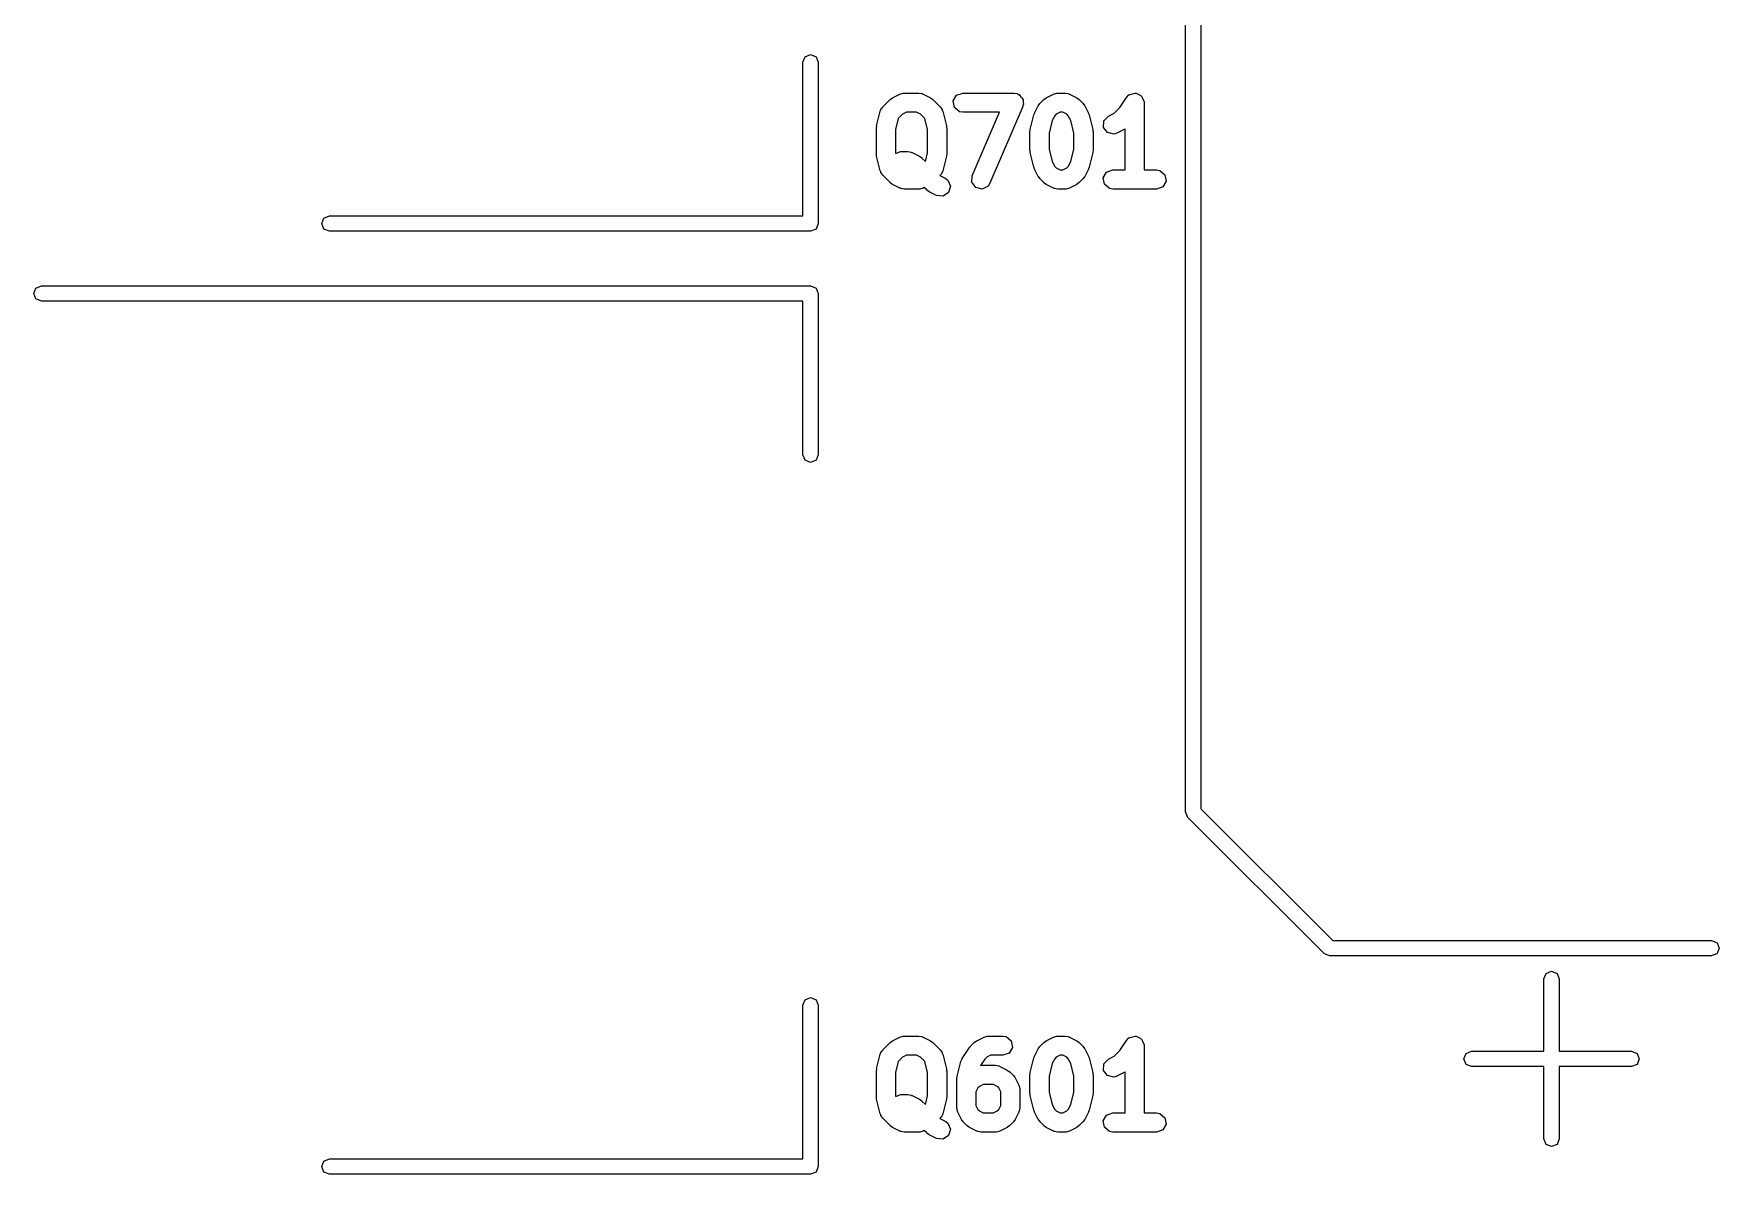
# Model space of a CAD drawing. Extents: x 59.1 to 151.1, y -119.5 to -80.2.
# Drawn here: x 71.79 to 84.96, y -96.69 to -87.78 of the extents above; entities that cross this region are included whole.
import ezdxf

# ---------------------------------------------------------------- set-up
doc = ezdxf.new("R2010")
doc.units = 0
doc.layers.add('BLACK', color=7, linetype='CONTINUOUS')

msp = doc.modelspace()

# ---------------------------------------------------------------- linework, layer by layer
at = {"layer": 'BLACK', "linetype": 'CONTINUOUS'}
for p, q in [((80.786, -93.8576), (80.786, -84.402)), ((80.906, -84.462), (80.906, -93.8327)), ((77.796, -88.002), (77.8136, -87.9596)), ((77.8136, -87.9596), (77.856, -87.942)), ((77.856, -87.942), (77.8984, -87.9596)), ((77.8984, -87.9596), (77.916, -88.002)), ((77.796, -89.202), (77.796, -88.002)), ((77.916, -88.002), (77.916, -89.262)), ((78.4007, -88.385), (78.4113, -88.3612)), ((78.4113, -88.3612), (78.4173, -88.3568)), ((78.4173, -88.3568), (78.4204, -88.3501)), ((78.4204, -88.3501), (78.4775, -88.293)), ((78.4775, -88.293), (78.4959, -88.2801)), ((78.4959, -88.2801), (78.497, -88.2789)), ((78.497, -88.2789), (78.5542, -88.2503)), ((78.5542, -88.2503), (78.5791, -88.2429)), ((78.5791, -88.2429), (78.5835, -88.244)), ((78.5835, -88.244), (78.5877, -88.2424)), ((78.5877, -88.2424), (78.702, -88.2424)), ((78.702, -88.2424), (78.7277, -88.247)), ((78.7277, -88.247), (78.7311, -88.2498)), ((78.7311, -88.2498), (78.7355, -88.2503)), ((78.7355, -88.2503), (78.7927, -88.2789)), ((78.7927, -88.2789), (78.8107, -88.2923)), ((78.8107, -88.2923), (78.8122, -88.293)), ((78.8122, -88.293), (78.8693, -88.3501)), ((78.8693, -88.3501), (78.8843, -88.3714)), ((78.971, -88.3044), (78.9966, -88.26)), ((78.9799, -88.3549), (78.971, -88.3044)), ((79.0192, -88.3879), (78.9799, -88.3549)), ((78.9966, -88.26), (79.0449, -88.2424)), ((79.0449, -88.2424), (79.4449, -88.2424)), ((79.5138, -88.347), (79.2566, -88.947)), ((79.4449, -88.2424), (79.4705, -88.247)), ((79.4705, -88.247), (79.4773, -88.2526)), ((79.4773, -88.2526), (79.4859, -88.2547)), ((79.4859, -88.2547), (79.4964, -88.2687)), ((79.4964, -88.2687), (79.5098, -88.2799)), ((79.5098, -88.2799), (79.5113, -88.2887)), ((79.5113, -88.2887), (79.5167, -88.2957)), ((79.5143, -88.3381), (79.5138, -88.347)), ((79.5187, -88.3305), (79.5143, -88.3381)), ((79.5167, -88.2957), (79.5157, -88.3132)), ((79.5157, -88.3132), (79.5187, -88.3305)), ((79.6063, -88.3982), (79.6349, -88.341)), ((79.6349, -88.341), (79.6483, -88.323)), ((79.6483, -88.323), (79.649, -88.3215)), ((79.649, -88.3215), (79.6775, -88.293)), ((79.6775, -88.293), (79.6959, -88.2801)), ((79.6959, -88.2801), (79.697, -88.2789)), ((79.697, -88.2789), (79.7542, -88.2503)), ((79.7542, -88.2503), (79.7791, -88.2429)), ((79.7791, -88.2429), (79.7835, -88.244)), ((79.7835, -88.244), (79.7877, -88.2424)), ((79.7877, -88.2424), (79.8449, -88.2424)), ((79.8449, -88.2424), (79.8705, -88.247)), ((79.8705, -88.247), (79.8739, -88.2498)), ((79.8739, -88.2498), (79.8784, -88.2503)), ((79.8784, -88.2503), (79.9355, -88.2789)), ((79.9355, -88.2789), (79.9535, -88.2923)), ((79.9535, -88.2923), (79.955, -88.293)), ((79.955, -88.293), (79.9836, -88.3215)), ((79.9836, -88.3215), (79.9965, -88.3399)), ((79.9965, -88.3399), (79.9977, -88.341)), ((79.9977, -88.341), (80.0262, -88.3982)), ((80.229, -88.3986), (80.2723, -88.3554)), ((80.2723, -88.3554), (80.3253, -88.2758)), ((80.3253, -88.2758), (80.3433, -88.257)), ((80.3433, -88.257), (80.3474, -88.2558)), ((80.3474, -88.2558), (80.3502, -88.2525)), ((80.3502, -88.2525), (80.3716, -88.2487)), ((80.3716, -88.2487), (80.3925, -88.2426)), ((80.3925, -88.2426), (80.3965, -88.2443)), ((80.3965, -88.2443), (80.4007, -88.2436)), ((80.4007, -88.2436), (80.4196, -88.2544)), ((80.4196, -88.2544), (80.4395, -88.2632)), ((80.4395, -88.2632), (80.4414, -88.2671)), ((80.4414, -88.2671), (80.4452, -88.2692)), ((80.4452, -88.2692), (80.4526, -88.2897)), ((80.4526, -88.2897), (80.4623, -88.3092)), ((80.4623, -88.3092), (80.4612, -88.3134)), ((80.4612, -88.3134), (80.4627, -88.3174)), ((80.4627, -88.3174), (80.4627, -88.8424)), ((78.3721, -88.4992), (78.4007, -88.385)), ((78.3725, -88.5027), (78.3721, -88.4992)), ((78.5412, -88.4415), (78.5199, -88.5267)), ((78.575, -88.4076), (78.5412, -88.4415)), ((78.6054, -88.3924), (78.575, -88.4076)), ((78.6843, -88.3924), (78.6054, -88.3924)), ((78.7147, -88.4076), (78.6843, -88.3924)), ((78.7486, -88.4415), (78.7147, -88.4076)), ((78.7699, -88.5267), (78.7486, -88.4415)), ((78.8843, -88.3714), (78.8849, -88.3788)), ((78.8849, -88.3788), (78.889, -88.385)), ((78.889, -88.385), (78.9176, -88.4992)), ((78.9176, -88.4992), (78.9187, -88.5142)), ((79.0449, -88.3924), (79.0192, -88.3879)), ((79.3311, -88.3924), (79.0449, -88.3924)), ((79.1188, -88.8879), (79.3311, -88.3924)), ((79.5721, -88.5278), (79.6007, -88.4135)), ((79.6007, -88.4135), (79.6059, -88.4017)), ((79.6059, -88.4017), (79.6063, -88.3982)), ((79.7442, -88.4579), (79.7199, -88.5552)), ((79.7636, -88.419), (79.7442, -88.4579)), ((79.775, -88.4076), (79.7636, -88.419)), ((79.8054, -88.3924), (79.775, -88.4076)), ((79.8272, -88.3924), (79.8054, -88.3924)), ((79.8576, -88.4076), (79.8272, -88.3924)), ((79.8689, -88.419), (79.8576, -88.4076)), ((79.8884, -88.4579), (79.8689, -88.419)), ((79.9127, -88.5552), (79.8884, -88.4579)), ((80.0262, -88.3982), (80.0299, -88.4106)), ((80.0299, -88.4106), (80.0319, -88.4135)), ((80.0319, -88.4135), (80.0605, -88.5278)), ((80.1444, -88.5102), (80.1475, -88.459)), ((80.1475, -88.459), (80.1827, -88.4218)), ((80.1827, -88.4218), (80.229, -88.3986)), ((78.3699, -88.5174), (78.3725, -88.5027)), ((78.3699, -88.7174), (78.3699, -88.5174)), ((78.5199, -88.5267), (78.5199, -88.7082)), ((78.7699, -88.7082), (78.7699, -88.5267)), ((78.9187, -88.5142), (78.9199, -88.5174)), ((78.9199, -88.5174), (78.9199, -88.7174)), ((79.5699, -88.546), (79.5725, -88.5313)), ((79.5699, -88.6889), (79.5699, -88.546)), ((79.5725, -88.5313), (79.5721, -88.5278)), ((79.7199, -88.5552), (79.7199, -88.6796)), ((79.9127, -88.6796), (79.9127, -88.5552)), ((80.0605, -88.5278), (80.0615, -88.5427)), ((80.0615, -88.5427), (80.0627, -88.546)), ((80.0627, -88.546), (80.0627, -88.6889)), ((80.175, -88.5514), (80.1444, -88.5102)), ((80.2249, -88.5634), (80.175, -88.5514)), ((80.2498, -88.5559), (80.2249, -88.5634)), ((80.307, -88.5274), (80.2498, -88.5559)), ((80.3081, -88.5262), (80.307, -88.5274)), ((80.3127, -88.5229), (80.3081, -88.5262)), ((80.3127, -88.8424), (80.3127, -88.5229)), ((78.371, -88.7207), (78.3699, -88.7174)), ((78.3721, -88.7356), (78.371, -88.7207)), ((78.4007, -88.8499), (78.3721, -88.7356)), ((78.5199, -88.7082), (78.5212, -88.7134)), ((78.5212, -88.7134), (78.5591, -88.6996)), ((78.5591, -88.6996), (78.6163, -88.6996)), ((78.6163, -88.6996), (78.6419, -88.7041)), ((78.6419, -88.7041), (78.6454, -88.707)), ((78.6454, -88.707), (78.6498, -88.7075)), ((78.6498, -88.7075), (78.707, -88.7361)), ((78.707, -88.7361), (78.725, -88.7494)), ((78.725, -88.7494), (78.7265, -88.7501)), ((78.7265, -88.7501), (78.7528, -88.7764)), ((78.7528, -88.7764), (78.7699, -88.7082)), ((78.9176, -88.7356), (78.889, -88.8499)), ((78.9199, -88.7174), (78.9173, -88.7322)), ((78.9173, -88.7322), (78.9176, -88.7356)), ((79.571, -88.6921), (79.5699, -88.6889)), ((79.5721, -88.707), (79.571, -88.6921)), ((79.6007, -88.8213), (79.5721, -88.707)), ((79.7199, -88.6796), (79.7442, -88.777)), ((79.8884, -88.777), (79.9127, -88.6796)), ((80.0605, -88.707), (80.0319, -88.8213)), ((80.0627, -88.6889), (80.0601, -88.7036)), ((80.0601, -88.7036), (80.0605, -88.707)), ((78.4048, -88.856), (78.4007, -88.8499)), ((78.4055, -88.8634), (78.4048, -88.856)), ((78.4204, -88.8847), (78.4055, -88.8634)), ((78.4775, -88.9419), (78.4204, -88.8847)), ((78.8693, -88.8847), (78.8667, -88.8874)), ((78.8667, -88.8874), (78.907, -88.9075)), ((78.8724, -88.878), (78.8693, -88.8847)), ((78.8784, -88.8737), (78.8724, -88.878)), ((78.889, -88.8499), (78.8784, -88.8737)), ((79.1159, -88.9391), (79.1188, -88.8879)), ((79.6027, -88.8243), (79.6007, -88.8213)), ((79.6063, -88.8367), (79.6027, -88.8243)), ((79.6349, -88.8938), (79.6063, -88.8367)), ((79.6361, -88.895), (79.6349, -88.8938)), ((79.649, -88.9133), (79.6361, -88.895)), ((79.7442, -88.777), (79.7636, -88.8159)), ((79.7636, -88.8159), (79.775, -88.8272)), ((79.775, -88.8272), (79.8054, -88.8424)), ((79.8054, -88.8424), (79.8272, -88.8424)), ((79.8272, -88.8424), (79.8576, -88.8272)), ((79.8576, -88.8272), (79.8689, -88.8159)), ((79.8689, -88.8159), (79.8884, -88.777)), ((79.9977, -88.8938), (79.9843, -88.9118)), ((80.0262, -88.8367), (79.9977, -88.8938)), ((80.0266, -88.8332), (80.0262, -88.8367)), ((80.0319, -88.8213), (80.0266, -88.8332)), ((80.1424, -88.9044), (80.1681, -88.86)), ((80.1681, -88.86), (80.2163, -88.8424)), ((80.2163, -88.8424), (80.3127, -88.8424)), ((80.4627, -88.8424), (80.5591, -88.8424)), ((80.5591, -88.8424), (80.5848, -88.847)), ((80.5848, -88.847), (80.6241, -88.8799)), ((80.6241, -88.8799), (80.633, -88.9305)), ((78.479, -88.9426), (78.4775, -88.9419)), ((78.497, -88.9559), (78.479, -88.9426)), ((78.5542, -88.9845), (78.497, -88.9559)), ((78.5586, -88.985), (78.5542, -88.9845)), ((78.5621, -88.9879), (78.5586, -88.985)), ((78.5877, -88.9924), (78.5621, -88.9879)), ((78.702, -88.9924), (78.5877, -88.9924)), ((78.7062, -88.9909), (78.702, -88.9924)), ((78.7106, -88.9919), (78.7062, -88.9909)), ((78.7355, -88.9845), (78.7106, -88.9919)), ((78.7443, -88.9801), (78.7355, -88.9845)), ((78.7633, -88.999), (78.7443, -88.9801)), ((78.7647, -88.9997), (78.7633, -88.999)), ((78.7827, -89.0131), (78.7647, -88.9997)), ((78.8399, -89.0417), (78.7827, -89.0131)), ((78.9337, -89.0193), (78.8909, -89.0475)), ((78.907, -88.9075), (78.9279, -88.923)), ((78.9279, -88.923), (78.9483, -88.9701)), ((78.9483, -88.9701), (78.9337, -89.0193)), ((79.1466, -88.9802), (79.1159, -88.9391)), ((79.1966, -88.9919), (79.1466, -88.9802)), ((79.2424, -88.9688), (79.1966, -88.9919)), ((79.2566, -88.947), (79.2424, -88.9688)), ((79.6775, -88.9419), (79.649, -88.9133)), ((79.679, -88.9426), (79.6775, -88.9419)), ((79.697, -88.9559), (79.679, -88.9426)), ((79.7542, -88.9845), (79.697, -88.9559)), ((79.7586, -88.985), (79.7542, -88.9845)), ((79.7621, -88.9879), (79.7586, -88.985)), ((79.7877, -88.9924), (79.7621, -88.9879)), ((79.8449, -88.9924), (79.7877, -88.9924)), ((79.8491, -88.9909), (79.8449, -88.9924)), ((79.8534, -88.9919), (79.8491, -88.9909)), ((79.8784, -88.9845), (79.8534, -88.9919)), ((79.9355, -88.9559), (79.8784, -88.9845)), ((79.9367, -88.9548), (79.9355, -88.9559)), ((79.955, -88.9419), (79.9367, -88.9548)), ((79.9836, -88.9133), (79.955, -88.9419)), ((79.9843, -88.9118), (79.9836, -88.9133)), ((80.1513, -88.9549), (80.1424, -88.9044)), ((80.1906, -88.9879), (80.1513, -88.9549)), ((80.2163, -88.9924), (80.1906, -88.9879)), ((80.5591, -88.9924), (80.2163, -88.9924)), ((80.6074, -88.9749), (80.5591, -88.9924)), ((80.633, -88.9305), (80.6074, -88.9749)), ((78.8909, -89.0475), (78.8399, -89.0417)), ((74.036, -89.262), (74.0536, -89.2196)), ((74.0536, -89.3044), (74.036, -89.262)), ((74.0536, -89.2196), (74.096, -89.202)), ((74.096, -89.202), (77.796, -89.202)), ((77.916, -89.262), (77.8984, -89.3044)), ((74.096, -89.322), (74.0536, -89.3044)), ((77.856, -89.322), (74.096, -89.322)), ((77.8984, -89.3044), (77.856, -89.322)), ((71.786, -89.808), (71.8036, -89.7656)), ((71.8036, -89.8504), (71.786, -89.808)), ((71.8036, -89.7656), (71.846, -89.748)), ((71.846, -89.748), (77.856, -89.748)), ((77.856, -89.748), (77.8984, -89.7656)), ((77.8984, -89.7656), (77.916, -89.808)), ((77.916, -89.808), (77.916, -91.068)), ((71.846, -89.868), (71.8036, -89.8504)), ((77.796, -89.868), (71.846, -89.868)), ((77.796, -91.068), (77.796, -89.868)), ((77.8136, -91.1104), (77.796, -91.068)), ((77.856, -91.128), (77.8136, -91.1104)), ((77.8984, -91.1104), (77.856, -91.128)), ((77.916, -91.068), (77.8984, -91.1104)), ((80.8018, -93.8957), (80.786, -93.8576)), ((80.8036, -93.9), (80.8018, -93.8957)), ((81.868, -94.9644), (80.8036, -93.9)), ((80.906, -93.8327), (81.9353, -94.862)), ((81.9353, -94.862), (84.896, -94.862)), ((84.896, -94.862), (84.9384, -94.8796)), ((84.9384, -94.8796), (84.956, -94.922)), ((84.956, -94.922), (84.9384, -94.9644)), ((81.8804, -94.9696), (81.868, -94.9644)), ((81.9104, -94.982), (81.8804, -94.9696)), ((84.896, -94.982), (81.9104, -94.982)), ((84.9384, -94.9644), (84.896, -94.982)), ((83.586, -95.162), (83.6036, -95.1196)), ((83.586, -95.727), (83.586, -95.162)), ((83.6036, -95.1196), (83.646, -95.102)), ((83.646, -95.102), (83.6884, -95.1196)), ((83.6884, -95.1196), (83.706, -95.162)), ((83.706, -95.162), (83.706, -95.727)), ((77.796, -95.368), (77.8136, -95.3256)), ((77.8136, -95.3256), (77.856, -95.308)), ((77.856, -95.308), (77.8984, -95.3256)), ((77.8984, -95.3256), (77.916, -95.368)), ((77.796, -96.568), (77.796, -95.368)), ((77.916, -95.368), (77.916, -96.628)), ((78.5542, -95.6163), (78.5791, -95.6089)), ((78.5791, -95.6089), (78.5835, -95.61)), ((78.5835, -95.61), (78.5877, -95.6084)), ((78.5877, -95.6084), (78.702, -95.6084)), ((78.702, -95.6084), (78.7277, -95.613)), ((78.7277, -95.613), (78.7311, -95.6158)), ((79.2113, -95.6163), (79.2363, -95.6089)), ((79.2363, -95.6089), (79.2406, -95.61)), ((79.2406, -95.61), (79.2449, -95.6084)), ((79.2449, -95.6084), (79.3591, -95.6084)), ((79.3591, -95.6084), (79.3848, -95.613)), ((79.3848, -95.613), (79.4241, -95.6459)), ((79.7542, -95.6163), (79.7791, -95.6089)), ((79.7791, -95.6089), (79.7835, -95.61)), ((79.7835, -95.61), (79.7877, -95.6084)), ((79.7877, -95.6084), (79.8449, -95.6084)), ((79.8449, -95.6084), (79.8705, -95.613)), ((79.8705, -95.613), (79.8739, -95.6158)), ((80.3716, -95.6147), (80.3925, -95.6086)), ((80.3925, -95.6086), (80.3965, -95.6103)), ((80.3965, -95.6103), (80.4007, -95.6096)), ((80.4007, -95.6096), (80.4196, -95.6204)), ((78.4007, -95.751), (78.4113, -95.7272)), ((78.4113, -95.7272), (78.4173, -95.7228)), ((78.4173, -95.7228), (78.4204, -95.7161)), ((78.4204, -95.7161), (78.4775, -95.659)), ((78.4775, -95.659), (78.4959, -95.6461)), ((78.4959, -95.6461), (78.497, -95.6449)), ((78.497, -95.6449), (78.5542, -95.6163)), ((78.7311, -95.6158), (78.7355, -95.6163)), ((78.7355, -95.6163), (78.7927, -95.6449)), ((78.7927, -95.6449), (78.8107, -95.6583)), ((78.8107, -95.6583), (78.8122, -95.659)), ((78.8122, -95.659), (78.8693, -95.7161)), ((78.8693, -95.7161), (78.8843, -95.7374)), ((78.8843, -95.7374), (78.8849, -95.7448)), ((78.8849, -95.7448), (78.889, -95.751)), ((79.0396, -95.7847), (79.0967, -95.699)), ((79.0967, -95.699), (79.1046, -95.6907)), ((79.1046, -95.6907), (79.1061, -95.6875)), ((79.1061, -95.6875), (79.1347, -95.659)), ((79.1347, -95.659), (79.153, -95.6461)), ((79.153, -95.6461), (79.1542, -95.6449)), ((79.1542, -95.6449), (79.2113, -95.6163)), ((79.4074, -95.7409), (79.3591, -95.7584)), ((79.433, -95.6965), (79.4074, -95.7409)), ((79.4241, -95.6459), (79.433, -95.6965)), ((79.6063, -95.7642), (79.6349, -95.707)), ((79.6349, -95.707), (79.6483, -95.689)), ((79.6483, -95.689), (79.649, -95.6875)), ((79.649, -95.6875), (79.6775, -95.659)), ((79.6775, -95.659), (79.6959, -95.6461)), ((79.6959, -95.6461), (79.697, -95.6449)), ((79.697, -95.6449), (79.7542, -95.6163)), ((79.8739, -95.6158), (79.8784, -95.6163)), ((79.8784, -95.6163), (79.9355, -95.6449)), ((79.9355, -95.6449), (79.9535, -95.6583)), ((79.9535, -95.6583), (79.955, -95.659)), ((79.955, -95.659), (79.9836, -95.6875)), ((79.9836, -95.6875), (79.9965, -95.7059)), ((79.9965, -95.7059), (79.9977, -95.707)), ((79.9977, -95.707), (80.0262, -95.7642)), ((80.229, -95.7646), (80.2723, -95.7214)), ((80.2723, -95.7214), (80.3253, -95.6418)), ((80.3253, -95.6418), (80.3433, -95.623)), ((80.3433, -95.623), (80.3474, -95.6218)), ((80.3474, -95.6218), (80.3502, -95.6185)), ((80.3502, -95.6185), (80.3716, -95.6147)), ((80.4196, -95.6204), (80.4395, -95.6292)), ((80.4395, -95.6292), (80.4414, -95.6331)), ((80.4414, -95.6331), (80.4452, -95.6352)), ((80.4452, -95.6352), (80.4526, -95.6557)), ((80.4526, -95.6557), (80.4623, -95.6752)), ((80.4623, -95.6752), (80.4612, -95.6794)), ((80.4612, -95.6794), (80.4627, -95.6834)), ((80.4627, -95.6834), (80.4627, -96.2084)), ((82.961, -95.787), (82.9786, -95.7446)), ((82.9786, -95.7446), (83.021, -95.727)), ((83.021, -95.727), (83.586, -95.727)), ((83.706, -95.727), (84.271, -95.727)), ((84.271, -95.727), (84.3134, -95.7446)), ((84.3134, -95.7446), (84.331, -95.787)), ((78.3699, -95.8834), (78.3725, -95.8687)), ((78.3721, -95.8652), (78.4007, -95.751)), ((78.3725, -95.8687), (78.3721, -95.8652)), ((78.5412, -95.8075), (78.5199, -95.8927)), ((78.575, -95.7736), (78.5412, -95.8075)), ((78.6054, -95.7584), (78.575, -95.7736)), ((78.6843, -95.7584), (78.6054, -95.7584)), ((78.7147, -95.7736), (78.6843, -95.7584)), ((78.7486, -95.8075), (78.7147, -95.7736)), ((78.7699, -95.8927), (78.7486, -95.8075)), ((78.889, -95.751), (78.9176, -95.8652)), ((78.9176, -95.8652), (78.9187, -95.8802)), ((79.0007, -95.9224), (79.0292, -95.8081)), ((79.0292, -95.8081), (79.0395, -95.7851)), ((79.0395, -95.7851), (79.0396, -95.7847)), ((79.2174, -95.7884), (79.1841, -95.8383)), ((79.1841, -95.8383), (79.1877, -95.837)), ((79.1877, -95.837), (79.302, -95.837)), ((79.2321, -95.7736), (79.2174, -95.7884)), ((79.2626, -95.7584), (79.2321, -95.7736)), ((79.3591, -95.7584), (79.2626, -95.7584)), ((79.302, -95.837), (79.3277, -95.8415)), ((79.3277, -95.8415), (79.3311, -95.8444)), ((79.3311, -95.8444), (79.3355, -95.8449)), ((79.3355, -95.8449), (79.3927, -95.8735)), ((79.3927, -95.8735), (79.4107, -95.8868)), ((79.5721, -95.8938), (79.6007, -95.7795)), ((79.6007, -95.7795), (79.6059, -95.7677)), ((79.6059, -95.7677), (79.6063, -95.7642)), ((79.7442, -95.8239), (79.7199, -95.9212)), ((79.7636, -95.785), (79.7442, -95.8239)), ((79.775, -95.7736), (79.7636, -95.785)), ((79.8054, -95.7584), (79.775, -95.7736)), ((79.8272, -95.7584), (79.8054, -95.7584)), ((79.8576, -95.7736), (79.8272, -95.7584)), ((79.8689, -95.785), (79.8576, -95.7736)), ((79.8884, -95.8239), (79.8689, -95.785)), ((79.9127, -95.9212), (79.8884, -95.8239)), ((80.0262, -95.7642), (80.0299, -95.7766)), ((80.0299, -95.7766), (80.0319, -95.7795)), ((80.0319, -95.7795), (80.0605, -95.8938)), ((80.1444, -95.8762), (80.1475, -95.825)), ((80.175, -95.9174), (80.1444, -95.8762)), ((80.1475, -95.825), (80.1827, -95.7878)), ((80.1827, -95.7878), (80.229, -95.7646)), ((82.9786, -95.8294), (82.961, -95.787)), ((83.021, -95.847), (82.9786, -95.8294)), ((83.586, -95.847), (83.021, -95.847)), ((83.586, -96.412), (83.586, -95.847)), ((84.271, -95.847), (83.706, -95.847)), ((83.706, -95.847), (83.706, -96.412)), ((84.3134, -95.8294), (84.271, -95.847)), ((84.331, -95.787), (84.3134, -95.8294)), ((78.3699, -96.0834), (78.3699, -95.8834)), ((78.5199, -95.8927), (78.5199, -96.0742)), ((78.7699, -96.0742), (78.7699, -95.8927)), ((78.9187, -95.8802), (78.9199, -95.8834)), ((78.9199, -95.8834), (78.9199, -96.0834)), ((78.9984, -95.9406), (79.001, -95.9258)), ((78.9984, -96.1691), (78.9984, -95.9406)), ((79.001, -95.9258), (79.0007, -95.9224)), ((79.175, -96.0022), (79.1636, -96.0136)), ((79.2054, -95.987), (79.175, -96.0022)), ((79.2843, -95.987), (79.2054, -95.987)), ((79.3147, -96.0022), (79.2843, -95.987)), ((79.3261, -96.0136), (79.3147, -96.0022)), ((79.4107, -95.8868), (79.4122, -95.8875)), ((79.4122, -95.8875), (79.4407, -95.9161)), ((79.4407, -95.9161), (79.4536, -95.9345)), ((79.4536, -95.9345), (79.4548, -95.9356)), ((79.4548, -95.9356), (79.4834, -95.9927)), ((79.4834, -95.9927), (79.4908, -96.0177)), ((79.5699, -95.912), (79.5725, -95.8973)), ((79.5699, -96.0549), (79.5699, -95.912)), ((79.5725, -95.8973), (79.5721, -95.8938)), ((79.7199, -95.9212), (79.7199, -96.0456)), ((79.9127, -96.0456), (79.9127, -95.9212)), ((80.0605, -95.8938), (80.0615, -95.9087)), ((80.0615, -95.9087), (80.0627, -95.912)), ((80.0627, -95.912), (80.0627, -96.0549)), ((80.2249, -95.9294), (80.175, -95.9174)), ((80.2498, -95.9219), (80.2249, -95.9294)), ((80.307, -95.8934), (80.2498, -95.9219)), ((80.3081, -95.8922), (80.307, -95.8934)), ((80.3127, -95.8889), (80.3081, -95.8922)), ((80.3127, -96.2084), (80.3127, -95.8889)), ((78.371, -96.0867), (78.3699, -96.0834)), ((78.3721, -96.1016), (78.371, -96.0867)), ((78.4007, -96.2159), (78.3721, -96.1016)), ((78.5199, -96.0742), (78.5212, -96.0794)), ((78.5212, -96.0794), (78.5591, -96.0656)), ((78.5591, -96.0656), (78.6163, -96.0656)), ((78.6163, -96.0656), (78.6419, -96.0701)), ((78.6419, -96.0701), (78.6454, -96.073)), ((78.6454, -96.073), (78.6498, -96.0735)), ((78.6498, -96.0735), (78.707, -96.1021)), ((78.707, -96.1021), (78.725, -96.1154)), ((78.725, -96.1154), (78.7265, -96.1161)), ((78.7265, -96.1161), (78.7528, -96.1424)), ((78.7528, -96.1424), (78.7699, -96.0742)), ((78.9176, -96.1016), (78.889, -96.2159)), ((78.9199, -96.0834), (78.9173, -96.0982)), ((78.9173, -96.0982), (78.9176, -96.1016)), ((79.1636, -96.0136), (79.1484, -96.044)), ((79.1484, -96.044), (79.1484, -96.1514)), ((79.3413, -96.044), (79.3261, -96.0136)), ((79.3413, -96.1514), (79.3413, -96.044)), ((79.4908, -96.0177), (79.4898, -96.0221)), ((79.4898, -96.0221), (79.4913, -96.0263)), ((79.4913, -96.0263), (79.4913, -96.1691)), ((79.571, -96.0581), (79.5699, -96.0549)), ((79.5721, -96.073), (79.571, -96.0581)), ((79.6007, -96.1873), (79.5721, -96.073)), ((79.7199, -96.0456), (79.7442, -96.143)), ((79.8884, -96.143), (79.9127, -96.0456)), ((80.0605, -96.073), (80.0319, -96.1873)), ((80.0627, -96.0549), (80.0601, -96.0696)), ((80.0601, -96.0696), (80.0605, -96.073)), ((78.4048, -96.222), (78.4007, -96.2159)), ((78.4055, -96.2294), (78.4048, -96.222)), ((78.4204, -96.2507), (78.4055, -96.2294)), ((78.4775, -96.3079), (78.4204, -96.2507)), ((78.8693, -96.2507), (78.8667, -96.2534)), ((78.8667, -96.2534), (78.907, -96.2735)), ((78.8724, -96.244), (78.8693, -96.2507)), ((78.8784, -96.2397), (78.8724, -96.244)), ((78.889, -96.2159), (78.8784, -96.2397)), ((79, -96.1734), (78.9984, -96.1691)), ((78.9989, -96.1777), (79, -96.1734)), ((79.0063, -96.2027), (78.9989, -96.1777)), ((79.0349, -96.2598), (79.0063, -96.2027)), ((79.0361, -96.261), (79.0349, -96.2598)), ((79.049, -96.2793), (79.0361, -96.261)), ((79.1484, -96.1514), (79.1636, -96.1819)), ((79.1636, -96.1819), (79.175, -96.1932)), ((79.175, -96.1932), (79.2054, -96.2084)), ((79.2054, -96.2084), (79.2843, -96.2084)), ((79.2843, -96.2084), (79.3147, -96.1932)), ((79.3147, -96.1932), (79.3261, -96.1819)), ((79.3261, -96.1819), (79.3413, -96.1514)), ((79.4548, -96.2598), (79.4414, -96.2778)), ((79.4834, -96.2027), (79.4548, -96.2598)), ((79.4839, -96.1982), (79.4834, -96.2027)), ((79.4868, -96.1948), (79.4839, -96.1982)), ((79.4913, -96.1691), (79.4868, -96.1948)), ((79.6027, -96.1903), (79.6007, -96.1873)), ((79.6063, -96.2027), (79.6027, -96.1903)), ((79.6349, -96.2598), (79.6063, -96.2027)), ((79.6361, -96.261), (79.6349, -96.2598)), ((79.649, -96.2793), (79.6361, -96.261)), ((79.7442, -96.143), (79.7636, -96.1819)), ((79.7636, -96.1819), (79.775, -96.1932)), ((79.775, -96.1932), (79.8054, -96.2084)), ((79.8054, -96.2084), (79.8272, -96.2084)), ((79.8272, -96.2084), (79.8576, -96.1932)), ((79.8576, -96.1932), (79.8689, -96.1819)), ((79.8689, -96.1819), (79.8884, -96.143)), ((79.9977, -96.2598), (79.9843, -96.2778)), ((80.0262, -96.2027), (79.9977, -96.2598)), ((80.0266, -96.1992), (80.0262, -96.2027)), ((80.0319, -96.1873), (80.0266, -96.1992)), ((80.1424, -96.2704), (80.1681, -96.226)), ((80.1513, -96.3209), (80.1424, -96.2704)), ((80.1681, -96.226), (80.2163, -96.2084)), ((80.2163, -96.2084), (80.3127, -96.2084)), ((80.4627, -96.2084), (80.5591, -96.2084)), ((80.5591, -96.2084), (80.5848, -96.213)), ((80.5848, -96.213), (80.6241, -96.2459)), ((80.6241, -96.2459), (80.633, -96.2965)), ((78.479, -96.3086), (78.4775, -96.3079)), ((78.497, -96.3219), (78.479, -96.3086)), ((78.5542, -96.3505), (78.497, -96.3219)), ((78.5586, -96.351), (78.5542, -96.3505)), ((78.5621, -96.3539), (78.5586, -96.351)), ((78.5877, -96.3584), (78.5621, -96.3539)), ((78.702, -96.3584), (78.5877, -96.3584)), ((78.7062, -96.3569), (78.702, -96.3584)), ((78.7106, -96.3579), (78.7062, -96.3569)), ((78.7355, -96.3505), (78.7106, -96.3579)), ((78.7443, -96.3461), (78.7355, -96.3505)), ((78.7633, -96.365), (78.7443, -96.3461)), ((78.7647, -96.3657), (78.7633, -96.365)), ((78.7827, -96.3791), (78.7647, -96.3657)), ((78.8399, -96.4077), (78.7827, -96.3791)), ((78.9337, -96.3853), (78.8909, -96.4135)), ((78.907, -96.2735), (78.9279, -96.289)), ((78.9279, -96.289), (78.9483, -96.3361)), ((78.9483, -96.3361), (78.9337, -96.3853)), ((79.0775, -96.3079), (79.049, -96.2793)), ((79.079, -96.3086), (79.0775, -96.3079)), ((79.097, -96.3219), (79.079, -96.3086)), ((79.1542, -96.3505), (79.097, -96.3219)), ((79.1586, -96.351), (79.1542, -96.3505)), ((79.1621, -96.3539), (79.1586, -96.351)), ((79.1877, -96.3584), (79.1621, -96.3539)), ((79.302, -96.3584), (79.1877, -96.3584)), ((79.3062, -96.3569), (79.302, -96.3584)), ((79.3106, -96.3579), (79.3062, -96.3569)), ((79.3355, -96.3505), (79.3106, -96.3579)), ((79.3927, -96.3219), (79.3355, -96.3505)), ((79.3938, -96.3207), (79.3927, -96.3219)), ((79.4122, -96.3079), (79.3938, -96.3207)), ((79.4407, -96.2793), (79.4122, -96.3079)), ((79.4414, -96.2778), (79.4407, -96.2793)), ((79.6775, -96.3079), (79.649, -96.2793)), ((79.679, -96.3086), (79.6775, -96.3079)), ((79.697, -96.3219), (79.679, -96.3086)), ((79.7542, -96.3505), (79.697, -96.3219)), ((79.7586, -96.351), (79.7542, -96.3505)), ((79.7621, -96.3539), (79.7586, -96.351)), ((79.7877, -96.3584), (79.7621, -96.3539)), ((79.8449, -96.3584), (79.7877, -96.3584)), ((79.8491, -96.3569), (79.8449, -96.3584)), ((79.8534, -96.3579), (79.8491, -96.3569)), ((79.8784, -96.3505), (79.8534, -96.3579)), ((79.9355, -96.3219), (79.8784, -96.3505)), ((79.9367, -96.3208), (79.9355, -96.3219)), ((79.955, -96.3079), (79.9367, -96.3208)), ((79.9836, -96.2793), (79.955, -96.3079)), ((79.9843, -96.2778), (79.9836, -96.2793)), ((80.1906, -96.3539), (80.1513, -96.3209)), ((80.2163, -96.3584), (80.1906, -96.3539)), ((80.5591, -96.3584), (80.2163, -96.3584)), ((80.6074, -96.3409), (80.5591, -96.3584)), ((80.633, -96.2965), (80.6074, -96.3409)), ((78.8909, -96.4135), (78.8399, -96.4077)), ((83.6036, -96.4544), (83.586, -96.412)), ((83.646, -96.472), (83.6036, -96.4544)), ((83.6884, -96.4544), (83.646, -96.472)), ((83.706, -96.412), (83.6884, -96.4544)), ((74.036, -96.628), (74.0536, -96.5856)), ((74.0536, -96.6704), (74.036, -96.628)), ((74.0536, -96.5856), (74.096, -96.568)), ((74.096, -96.568), (77.796, -96.568)), ((77.916, -96.628), (77.8984, -96.6704)), ((74.096, -96.688), (74.0536, -96.6704)), ((77.856, -96.688), (74.096, -96.688)), ((77.8984, -96.6704), (77.856, -96.688))]:
    msp.add_line(p, q, dxfattribs=at)

doc.saveas('drawing.dxf')
